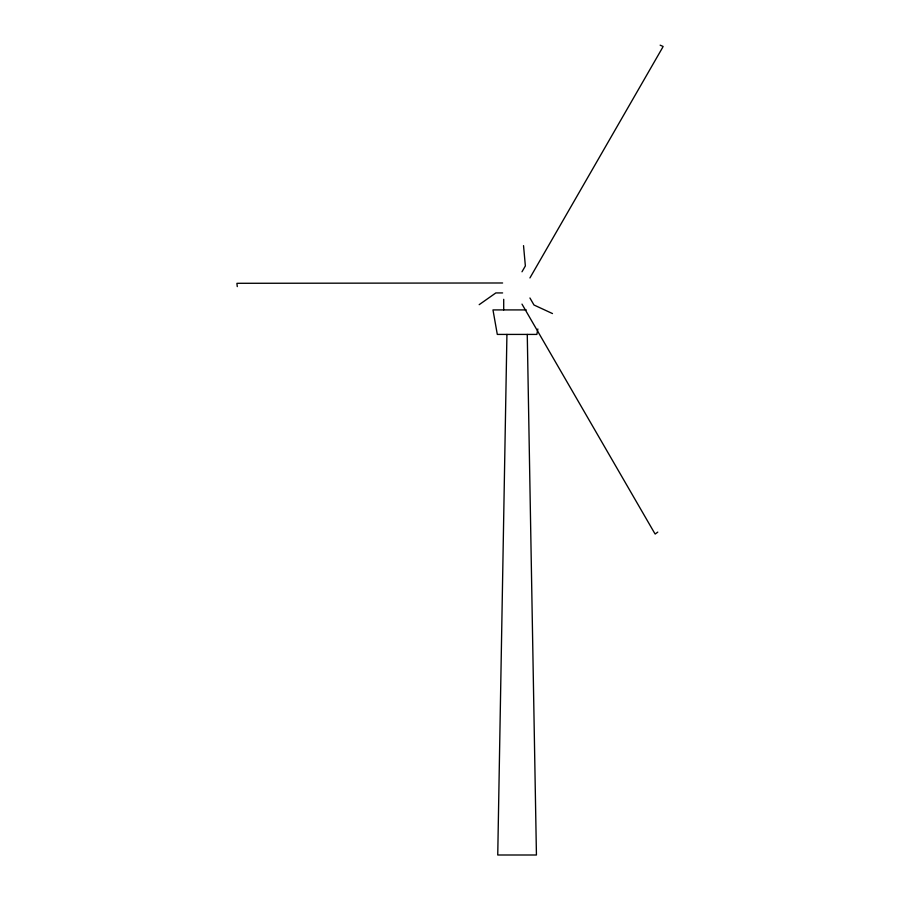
<?xml version="1.0" encoding="UTF-8"?>
<svg xmlns="http://www.w3.org/2000/svg" width="900" height="900" viewBox="0 0 900 900"><rect width="100%" height="100%" fill="white"/><g stroke="black" fill="none" stroke-linecap="round" stroke-linejoin="round"><path stroke-width="1.35" d="M506.925 334.418L497.745 855L536.434 855L527.265 334.418M537.84 328.973L536.873 334.418L497.306 334.418L492.975 309.915L526.264 309.915M521.989 271.789L525.364 265.939L523.53 245.632M529.931 277.931L662.344 47.959L663.12 46.462L660.15 45.169M657.776 532.102L655.178 534.038L654.278 532.609L521.989 304.121M479.183 304.673L495.855 292.928L502.605 292.928M502.605 282.983L238.59 283.298L236.914 283.354L237.274 286.594M552.476 313.56L533.981 304.999L529.931 297.979M503.707 299.317L503.707 309.915"/></g></svg>
